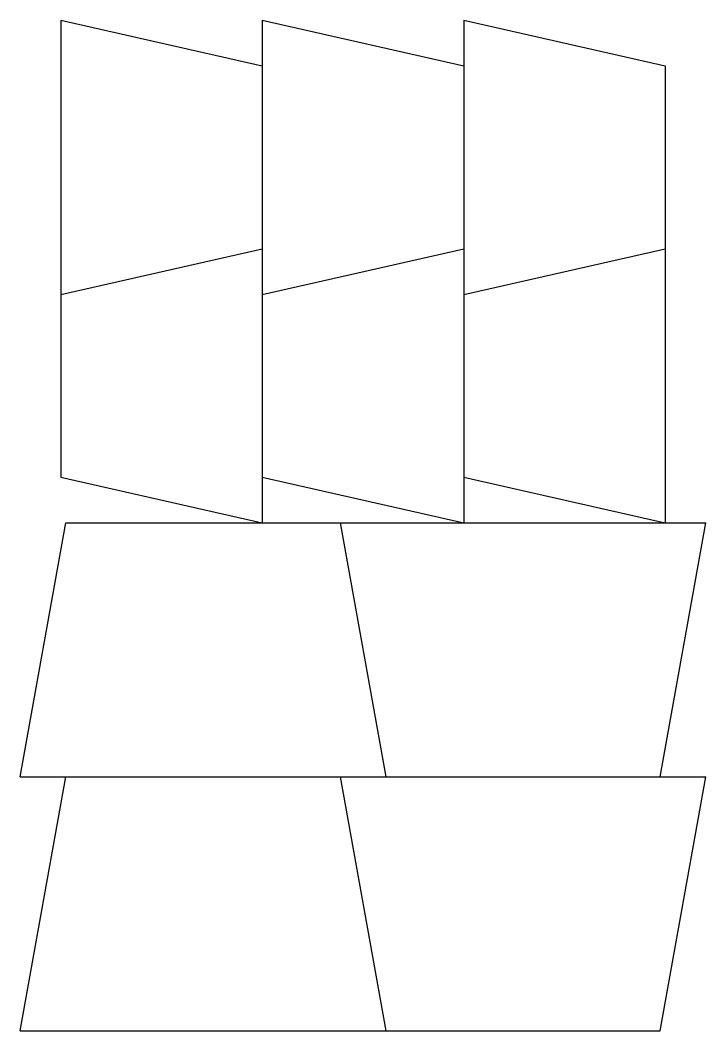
# Model space of a CAD drawing. Header units: millimetres. Extents: x 0 to 600, y 16 to 900.
import ezdxf

# ---------------------------------------------------------------- set-up
doc = ezdxf.new("R2010")
doc.units = ezdxf.units.MM
doc.layers.add('CUT', color=1, linetype='CONTINUOUS')

msp = doc.modelspace()

# ---------------------------------------------------------------- linework, layer by layer
at = {"layer": 'CUT', "color": 1}
for p, q in [((35.797348, 900.000002), (211.932443, 860.049999)), ((35.79735, 900), (35.79735, 500.3)), ((211.932444, 899.999996), (388.06754, 860.049993)), ((211.93245, 900), (211.93245, 460.35)), ((388.06754, 899.99999), (564.202636, 860.049987)), ((388.06755, 900), (388.06755, 460.35)), ((564.20265, 860.05), (564.20265, 460.35)), ((35.797353, 660.200008), (211.932449, 700.150011)), ((211.932449, 660.200014), (388.067545, 700.150017)), ((388.067545, 660.20002), (564.202641, 700.150024)), ((35.797336, 500.300007), (211.932432, 460.350004)), ((211.932433, 500.300001), (388.067528, 460.349997)), ((388.067531, 500.300004), (564.202627, 460.350001)), ((0.274999, 238.160197), (40.225, 460.350005)), ((40.225, 460.35), (599.725, 460.35)), ((280.024998, 460.350008), (319.974999, 238.1602)), ((559.774987, 238.160193), (599.724988, 460.350002)), ((0.274991, 15.970389), (40.224992, 238.160197)), ((0.275, 238.16019), (599.725, 238.16019)), ((280.025005, 238.1602), (319.975007, 15.970391)), ((559.774989, 15.970383), (599.72499, 238.160192)), ((0.275, 15.97038), (559.775, 15.97038))]:
    msp.add_line(p, q, dxfattribs=at)

doc.saveas('drawing.dxf')
